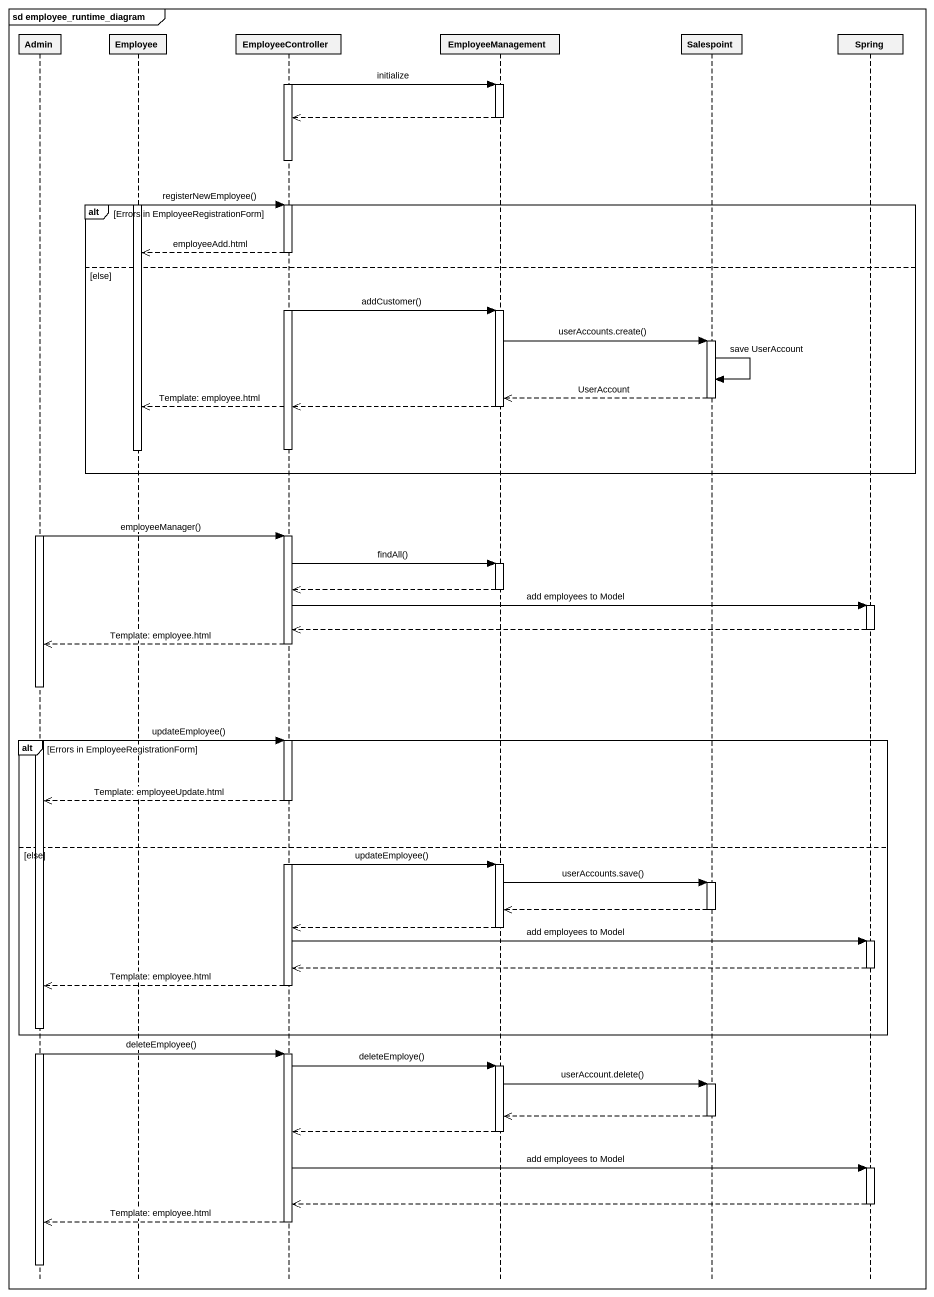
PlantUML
@startuml
mainframe sd employee_runtime_diagram
hide footbox
participant Admin
participant Employee
participant EmployeeController
participant EmployeeManagement
participant Salespoint
participant Spring

activate EmployeeController
EmployeeController -> EmployeeManagement : initialize
activate EmployeeManagement
EmployeeManagement -->> EmployeeController
deactivate EmployeeManagement
deactivate EmployeeController
activate Employee
alt Errors in EmployeeRegistrationForm
  Employee -> EmployeeController : registerNewEmployee()
  activate EmployeeController
  EmployeeController -->> Employee : employeeAdd.html
else else
  EmployeeController -> EmployeeManagement : addCustomer()
  activate EmployeeManagement
  EmployeeManagement -> Salespoint : userAccounts.create()
  activate Salespoint
  Salespoint -> Salespoint : save UserAccount
  Salespoint -->> EmployeeManagement : UserAccount
  deactivate Salespoint
  EmployeeController -->> Employee : Template: employee.html
  EmployeeManagement -->> EmployeeController
  deactivate EmployeeManagement
  deactivate EmployeeController
  deactivate Employee
end
activate Admin
Admin -> EmployeeController : employeeManager()
activate EmployeeController
EmployeeController -> EmployeeManagement : findAll()
activate EmployeeManagement
EmployeeManagement -->> EmployeeController
deactivate EmployeeManagement
EmployeeController -> Spring : add employees to Model
activate Spring
Spring -->> EmployeeController
deactivate Spring
EmployeeController -->> Admin : Template: employee.html
deactivate EmployeeController
alt Errors in EmployeeRegistrationForm
  Admin -> EmployeeController : updateEmployee()
  activate EmployeeController
  EmployeeController -->> Admin : Template: employeeUpdate.html
else else
  EmployeeController -> EmployeeManagement : updateEmployee()
  activate EmployeeManagement
  EmployeeManagement -> Salespoint : userAccounts.save()
  activate Salespoint
  Salespoint -->> EmployeeManagement
  deactivate Salespoint
  EmployeeManagement -->> EmployeeController
  deactivate EmployeeManagement
  EmployeeController -> Spring : add employees to Model
  activate Spring
  Spring -->> EmployeeController
  deactivate Spring
  EmployeeController -->> Admin : Template: employee.html
  deactivate EmployeeController
end
Admin -> EmployeeController : deleteEmployee()
activate EmployeeController
EmployeeController -> EmployeeManagement : deleteEmploye()
activate EmployeeManagement
EmployeeManagement -> Salespoint : userAccount.delete()
activate Salespoint
Salespoint -->> EmployeeManagement
deactivate Salespoint
EmployeeManagement -->> EmployeeController
deactivate EmployeeManagement
EmployeeController -> Spring : add employees to Model
activate Spring
Spring -->> EmployeeController
deactivate Spring
EmployeeController -->> Admin : Template: employee.html
deactivate EmployeeController
deactivate Admin
@enduml
